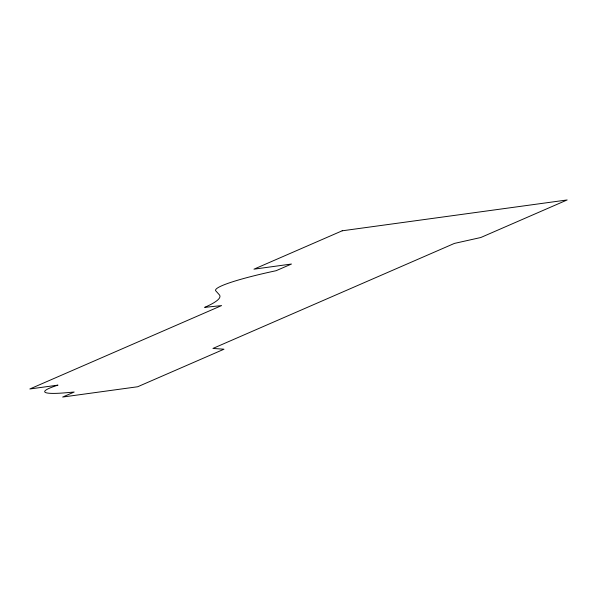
<?xml version="1.0" encoding="UTF-8"?>
<svg xmlns="http://www.w3.org/2000/svg" width="597" height="597" viewBox="0 0 597 597"><rect width="100%" height="100%" fill="white"/><g stroke="black" fill="none" stroke-linecap="round" stroke-linejoin="round"><path stroke-width="0.9" d="M342.163 230.808L253.964 269.172L291.463 264.031L276.127 270.702A88.789 8.97 -10.3 0 0 215.636 290.679L219.308 294.769A214.89 21.716 -10.3 0 1 204.652 307.373L221.584 305.589L29.85 388.975L57.976 385.125A65.304 6.597 -10.3 0 0 66.148 392.736L74.17 392.035L62.663 397.042L137.661 386.759L224.002 349.208L212.92 348.439L454.392 243.419L480.809 237.509L567.15 199.958L342.163 230.808"/></g></svg>
